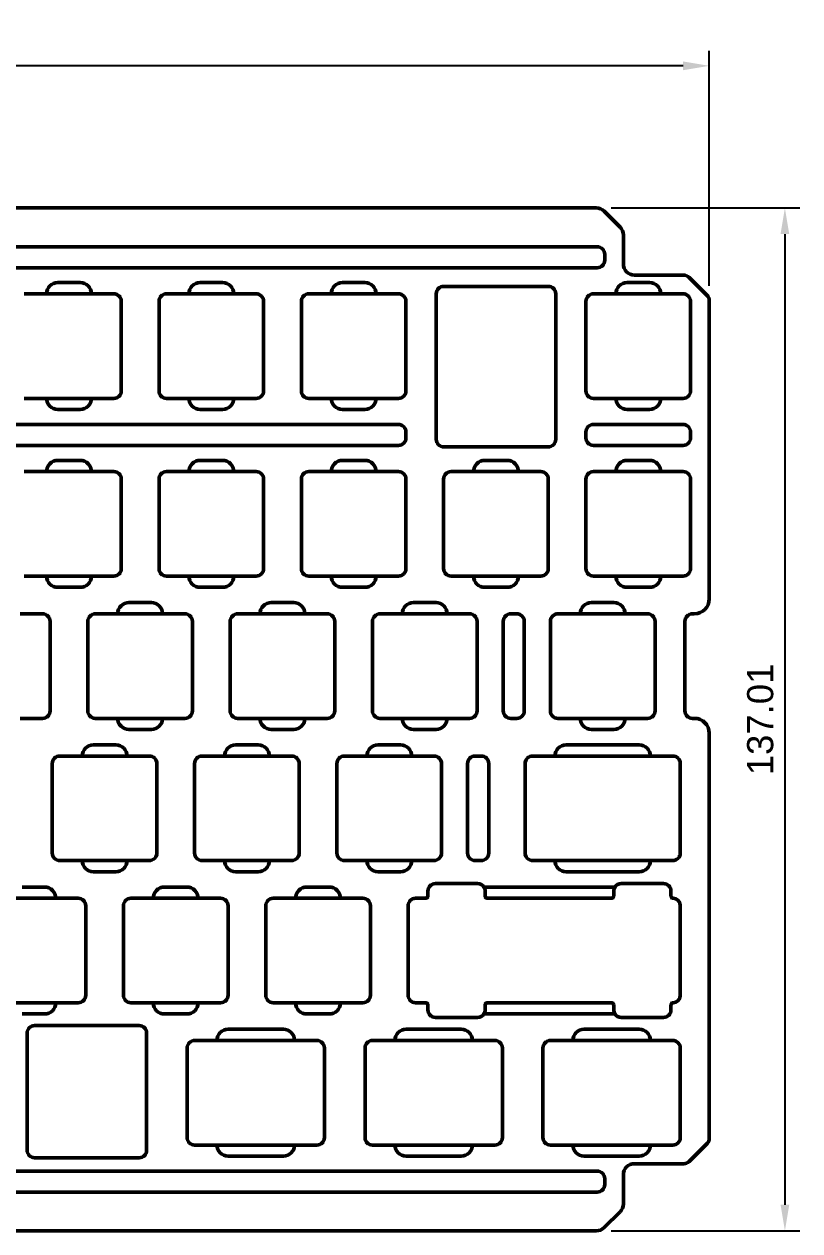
# Model space of a CAD drawing. Header units: millimetres. Extents: x 19 to 419, y 1 to 275.
# Drawn here: x 312.5 to 416.3, y 113.4 to 275.1 of the extents above; entities that cross this region are included whole.
import ezdxf

# ---------------------------------------------------------------- set-up
doc = ezdxf.new("R2010")
doc.units = ezdxf.units.MM
doc.header["$LTSCALE"] = 0.75
doc.layers.add('Dimensions', color=7, linetype='Continuous', lineweight=25)
doc.layers.add('Visible', color=7, linetype='Continuous', lineweight=50)
doc.styles.get("Standard").update_dxf_attribs({"font": 'arial.ttf'})
doc.dimstyles.new('ISO-25', dxfattribs={"dimtxt": 3.5, "dimasz": 3.5, "dimexe": 2, "dimexo": 2, "dimgap": 1.5, "dimtad": 1, "dimdsep": 46, "dimtxsty": 'Standard', "dimcen": 0, "dimclrd": 256, "dimclre": 256, "dimclrt": 256, "dimazin": 2, "dimtp": 0.1, "dimtm": 0.1, "dimtfac": 0.714, "dimtmove": 0, "dimatfit": 3, "dimfxl": 1, "dimarcsym": 0})

# ---------------------------------------------------------------- blocks, each defined once
blk = doc.blocks.new('*D12')
at = {"layer": 'Defpoints', "color": 0, "transparency": 16777216}
for p in [(389.07334, 250.439606), (389.07334, 113.427106), (414.318931, 113.427106)]:
    blk.add_point(p, dxfattribs=at)
at = {"layer": 'Dimensions', "lineweight": -2, "transparency": 16777216}
for p, q in [((391.07334, 250.439606), (416.318931, 250.439606)), ((414.318931, 246.939606), (414.318931, 116.927106)), ((391.07334, 113.427106), (416.318931, 113.427106))]:
    blk.add_line(p, q, dxfattribs=at)
at = {"layer": 'Dimensions', "transparency": 16777216}
for points in [[(413.735597, 246.939606), (414.902264, 246.939606), (414.318931, 250.439606)], [(413.735597, 116.927106), (414.902264, 116.927106), (414.318931, 113.427106)]]:
    blk.add_solid(points, dxfattribs=at)
at = {"layer": 'Dimensions', "transparency": 16777216, "insert": (411.030732, 181.933356), "char_height": 3.5, "attachment_point": 5, "rotation": 90}
blk.add_mtext('137.01', dxfattribs=at)
blk = doc.blocks.new('*D13')
at = {"layer": 'Defpoints', "color": 0, "transparency": 16777216}
for p in [(56.58216, 269.478032), (56.58216, 238.025392), (404.19466, 238.025392)]:
    blk.add_point(p, dxfattribs=at)
at = {"layer": 'Dimensions', "lineweight": -2, "transparency": 16777216}
for p, q in [((56.58216, 240.025392), (56.58216, 271.478032)), ((404.19466, 240.025392), (404.19466, 271.478032)), ((400.69466, 269.478032), (60.08216, 269.478032))]:
    blk.add_line(p, q, dxfattribs=at)
at = {"layer": 'Dimensions', "transparency": 16777216}
for points in [[(60.08216, 270.061365), (60.08216, 268.894698), (56.58216, 269.478032)], [(400.69466, 270.061365), (400.69466, 268.894698), (404.19466, 269.478032)]]:
    blk.add_solid(points, dxfattribs=at)
at = {"layer": 'Dimensions', "transparency": 16777216, "insert": (230.38841, 272.766231), "char_height": 3.5, "attachment_point": 5}
blk.add_mtext('347.61', dxfattribs=at)

msp = doc.modelspace()

# ---------------------------------------------------------------- linework, layer by layer
at = {"layer": 'Visible', "extrusion": (5.932e-13, 0, -1)}
for p, q in [((389.07334, 250.439606, 1.000017), (128.093871, 250.439606, 1.000017)), ((390.134, 250.000266, 1.000017), (392.25532, 247.878946, 1.000017)), ((392.69466, 242.939606, 1.000017), (392.69466, 246.818286, 1.000017)), ((236.88841, 245.239606, 1.000017), (389.19466, 245.239606, 1.000017)), ((390.19466, 244.239606, 1.000017), (390.19466, 243.439606, 1.000017)), ((389.19466, 242.439606, 1.000017), (236.88841, 242.439606, 1.000017)), ((400.780447, 241.439606, 1.000017), (394.19466, 241.439606, 1.000017)), ((403.901767, 238.732499, 1.000017), (401.487553, 241.146713, 1.000017)), ((319.99466, 240.439606, 1.000017), (316.99466, 240.439606, 1.000017)), ((339.04466, 240.439606, 1.000017), (336.04466, 240.439606, 1.000017)), ((355.09466, 240.439606, 1.000017), (358.09466, 240.439606, 1.000017)), ((382.64466, 239.939606, 1.000017), (368.64466, 239.939606, 1.000017)), ((393.19466, 240.439606, 1.000017), (396.19466, 240.439606, 1.000017)), ((312.49466, 238.939606, 1.000017), (315.49466, 238.939606, 1.000017)), ((315.49466, 238.939606, 0.500017), (321.49466, 238.939606, 0.500017)), ((321.49466, 238.939606, 1.000017), (324.49466, 238.939606, 1.000017)), ((325.49466, 237.939606, 1.000017), (325.49466, 225.939606, 1.000017)), ((330.54466, 225.939606, 1.000017), (330.54466, 237.939606, 1.000017)), ((331.54466, 238.939606, 1.000017), (334.54466, 238.939606, 1.000017)), ((334.54466, 238.939606, 0.500017), (340.54466, 238.939606, 0.500017)), ((340.54466, 238.939606, 1.000017), (343.54466, 238.939606, 1.000017)), ((344.54466, 237.939606, 1.000017), (344.54466, 225.939606, 1.000017)), ((349.59466, 225.939606, 1.000017), (349.59466, 237.939606, 1.000017)), ((350.59466, 238.939606, 1.000017), (353.59466, 238.939606, 1.000017)), ((359.59466, 238.939606, 0.500017), (353.59466, 238.939606, 0.500017)), ((359.59466, 238.939606, 1.000017), (362.59466, 238.939606, 1.000017)), ((363.59466, 237.939606, 1.000017), (363.59466, 225.939606, 1.000017)), ((367.64466, 238.939606, 1.000017), (367.64466, 219.439606, 1.000017)), ((383.64466, 219.439606, 1.000017), (383.64466, 238.939606, 1.000017)), ((387.69466, 225.939606, 1.000017), (387.69466, 237.939606, 1.000017)), ((388.69466, 238.939606, 1.000017), (391.69466, 238.939606, 1.000017)), ((397.69466, 238.939606, 0.500017), (391.69466, 238.939606, 0.500017)), ((397.69466, 238.939606, 1.000017), (400.69466, 238.939606, 1.000017)), ((401.69466, 237.939606, 1.000017), (401.69466, 225.939606, 1.000017)), ((404.19466, 198.077106, 1.000017), (404.19466, 238.025392, 1.000017)), ((315.49466, 224.939606, 1.000017), (312.49466, 224.939606, 1.000017)), ((321.49466, 224.939606, 0.500017), (315.49466, 224.939606, 0.500017)), ((324.49466, 224.939606, 1.000017), (321.49466, 224.939606, 1.000017)), ((334.54466, 224.939606, 1.000017), (331.54466, 224.939606, 1.000017)), ((340.54466, 224.939606, 0.500017), (334.54466, 224.939606, 0.500017)), ((343.54466, 224.939606, 1.000017), (340.54466, 224.939606, 1.000017)), ((353.59466, 224.939606, 1.000017), (350.59466, 224.939606, 1.000017)), ((353.59466, 224.939606, 0.500017), (359.59466, 224.939606, 0.500017)), ((362.59466, 224.939606, 1.000017), (359.59466, 224.939606, 1.000017)), ((391.69466, 224.939606, 1.000017), (388.69466, 224.939606, 1.000017)), ((391.69466, 224.939606, 0.500017), (397.69466, 224.939606, 0.500017)), ((400.69466, 224.939606, 1.000017), (397.69466, 224.939606, 1.000017)), ((316.99466, 223.439606, 1.000017), (319.99466, 223.439606, 1.000017)), ((336.04466, 223.439606, 1.000017), (339.04466, 223.439606, 1.000017)), ((358.09466, 223.439606, 1.000017), (355.09466, 223.439606, 1.000017)), ((396.19466, 223.439606, 1.000017), (393.19466, 223.439606, 1.000017)), ((121.99466, 221.439606, 1.000017), (362.59466, 221.439606, 1.000017)), ((363.59466, 220.439606, 1.000017), (363.59466, 219.627106, 1.000017)), ((387.69466, 219.627106, 1.000017), (387.69466, 220.439606, 1.000017)), ((388.69466, 221.439606, 1.000017), (400.69466, 221.439606, 1.000017)), ((401.69466, 220.439606, 1.000017), (401.69466, 219.627106, 1.000017)), ((362.59466, 218.627106, 1.000017), (121.99466, 218.627106, 1.000017)), ((368.64466, 218.439606, 1.000017), (382.64466, 218.439606, 1.000017)), ((400.69466, 218.627106, 1.000017), (388.69466, 218.627106, 1.000017)), ((316.99466, 216.627106, 1.000017), (319.99466, 216.627106, 1.000017)), ((336.04466, 216.627106, 1.000017), (339.04466, 216.627106, 1.000017)), ((355.09466, 216.627106, 1.000017), (358.09466, 216.627106, 1.000017)), ((374.14466, 216.627106, 1.000017), (377.14466, 216.627106, 1.000017)), ((393.19466, 216.627106, 1.000017), (396.19466, 216.627106, 1.000017)), ((312.49466, 215.127106, 1.000017), (315.49466, 215.127106, 1.000017)), ((321.49466, 215.127106, 0.500017), (315.49466, 215.127106, 0.500017)), ((321.49466, 215.127106, 1.000017), (324.49466, 215.127106, 1.000017)), ((331.54466, 215.127106, 1.000017), (334.54466, 215.127106, 1.000017)), ((340.54466, 215.127106, 0.500017), (334.54466, 215.127106, 0.500017)), ((340.54466, 215.127106, 1.000017), (343.54466, 215.127106, 1.000017)), ((350.59466, 215.127106, 1.000017), (353.59466, 215.127106, 1.000017)), ((359.59466, 215.127106, 0.500017), (353.59466, 215.127106, 0.500017)), ((359.59466, 215.127106, 1.000017), (362.59466, 215.127106, 1.000017)), ((369.64466, 215.127106, 1.000017), (372.64466, 215.127106, 1.000017)), ((378.64466, 215.127106, 0.500017), (372.64466, 215.127106, 0.500017)), ((378.64466, 215.127106, 1.000017), (381.64466, 215.127106, 1.000017)), ((388.69466, 215.127106, 1.000017), (391.69466, 215.127106, 1.000017)), ((397.69466, 215.127106, 0.500017), (391.69466, 215.127106, 0.500017)), ((397.69466, 215.127106, 1.000017), (400.69466, 215.127106, 1.000017)), ((325.49466, 214.127106, 1.000017), (325.49466, 202.127106, 1.000017)), ((330.54466, 202.127106, 1.000017), (330.54466, 214.127106, 1.000017)), ((344.54466, 214.127106, 1.000017), (344.54466, 202.127106, 1.000017)), ((349.59466, 202.127106, 1.000017), (349.59466, 214.127106, 1.000017)), ((363.59466, 214.127106, 1.000017), (363.59466, 202.127106, 1.000017)), ((368.64466, 202.127106, 1.000017), (368.64466, 214.127106, 1.000017)), ((382.64466, 214.127106, 1.000017), (382.64466, 202.127106, 1.000017)), ((387.69466, 202.127106, 1.000017), (387.69466, 214.127106, 1.000017)), ((401.69466, 214.127106, 1.000017), (401.69466, 202.127106, 1.000017)), ((315.49466, 201.127106, 1.000017), (312.49466, 201.127106, 1.000017)), ((315.49466, 201.127106, 0.500017), (321.49466, 201.127106, 0.500017)), ((324.49466, 201.127106, 1.000017), (321.49466, 201.127106, 1.000017)), ((334.54466, 201.127106, 1.000017), (331.54466, 201.127106, 1.000017)), ((334.54466, 201.127106, 0.500017), (340.54466, 201.127106, 0.500017)), ((343.54466, 201.127106, 1.000017), (340.54466, 201.127106, 1.000017)), ((353.59466, 201.127106, 1.000017), (350.59466, 201.127106, 1.000017)), ((353.59466, 201.127106, 0.500017), (359.59466, 201.127106, 0.500017)), ((362.59466, 201.127106, 1.000017), (359.59466, 201.127106, 1.000017)), ((372.64466, 201.127106, 1.000017), (369.64466, 201.127106, 1.000017)), ((372.64466, 201.127106, 0.500017), (378.64466, 201.127106, 0.500017)), ((381.64466, 201.127106, 1.000017), (378.64466, 201.127106, 1.000017)), ((391.69466, 201.127106, 1.000017), (388.69466, 201.127106, 1.000017)), ((391.69466, 201.127106, 0.500017), (397.69466, 201.127106, 0.500017)), ((400.69466, 201.127106, 1.000017), (397.69466, 201.127106, 1.000017)), ((319.99466, 199.627106, 1.000017), (316.99466, 199.627106, 1.000017)), ((339.04466, 199.627106, 1.000017), (336.04466, 199.627106, 1.000017)), ((358.09466, 199.627106, 1.000017), (355.09466, 199.627106, 1.000017)), ((377.14466, 199.627106, 1.000017), (374.14466, 199.627106, 1.000017)), ((396.19466, 199.627106, 1.000017), (393.19466, 199.627106, 1.000017)), ((326.51966, 197.577106, 1.000017), (329.51966, 197.577106, 1.000017)), ((345.56966, 197.577106, 1.000017), (348.56966, 197.577106, 1.000017)), ((364.61966, 197.577106, 1.000017), (367.61966, 197.577106, 1.000017)), ((388.43216, 197.577106, 1.000017), (391.43216, 197.577106, 1.000017)), ((311.96966, 196.077106, 1.000017), (314.96966, 196.077106, 1.000017)), ((322.01966, 196.077106, 1.000017), (325.01966, 196.077106, 1.000017)), ((331.01966, 196.077106, 0.500017), (325.01966, 196.077106, 0.500017)), ((331.01966, 196.077106, 1.000017), (334.01966, 196.077106, 1.000017)), ((341.06966, 196.077106, 1.000017), (344.06966, 196.077106, 1.000017)), ((350.06966, 196.077106, 0.500017), (344.06966, 196.077106, 0.500017)), ((350.06966, 196.077106, 1.000017), (353.06966, 196.077106, 1.000017)), ((360.11966, 196.077106, 1.000017), (363.11966, 196.077106, 1.000017)), ((369.11966, 196.077106, 0.500017), (363.11966, 196.077106, 0.500017)), ((369.11966, 196.077106, 1.000017), (372.11966, 196.077106, 1.000017)), ((377.61966, 196.077106, 1.000017), (378.43216, 196.077106, 1.000017)), ((383.93216, 196.077106, 1.000017), (386.93216, 196.077106, 1.000017)), ((392.93216, 196.077106, 0.500017), (386.93216, 196.077106, 0.500017)), ((392.93216, 196.077106, 1.000017), (395.93216, 196.077106, 1.000017)), ((401.93216, 196.077106, 1.000017), (402.19466, 196.077106, 1.000017)), ((315.96966, 195.077106, 1.000017), (315.96966, 183.077106, 1.000017)), ((321.01966, 183.077106, 1.000017), (321.01966, 195.077106, 1.000017)), ((335.01966, 195.077106, 1.000017), (335.01966, 183.077106, 1.000017)), ((340.06966, 183.077106, 1.000017), (340.06966, 195.077106, 1.000017)), ((354.06966, 195.077106, 1.000017), (354.06966, 183.077106, 1.000017)), ((359.11966, 183.077106, 1.000017), (359.11966, 195.077106, 1.000017)), ((373.11966, 195.077106, 1.000017), (373.11966, 183.077106, 1.000017)), ((376.61966, 183.077106, 1.000017), (376.61966, 195.077106, 1.000017)), ((379.43216, 195.077106, 1.000017), (379.43216, 183.077106, 1.000017)), ((382.93216, 183.077106, 1.000017), (382.93216, 195.077106, 1.000017)), ((396.93216, 195.077106, 1.000017), (396.93216, 183.077106, 1.000017)), ((400.93216, 183.077106, 1.000017), (400.93216, 195.077106, 1.000017)), ((314.96966, 182.077106, 1.000017), (311.96966, 182.077106, 1.000017)), ((325.01966, 182.077106, 1.000017), (322.01966, 182.077106, 1.000017)), ((325.01966, 182.077106, 0.500017), (331.01966, 182.077106, 0.500017)), ((334.01966, 182.077106, 1.000017), (331.01966, 182.077106, 1.000017)), ((344.06966, 182.077106, 1.000017), (341.06966, 182.077106, 1.000017)), ((344.06966, 182.077106, 0.500017), (350.06966, 182.077106, 0.500017)), ((353.06966, 182.077106, 1.000017), (350.06966, 182.077106, 1.000017)), ((363.11966, 182.077106, 1.000017), (360.11966, 182.077106, 1.000017)), ((363.11966, 182.077106, 0.500017), (369.11966, 182.077106, 0.500017)), ((372.11966, 182.077106, 1.000017), (369.11966, 182.077106, 1.000017)), ((378.43216, 182.077106, 1.000017), (377.61966, 182.077106, 1.000017)), ((386.93216, 182.077106, 1.000017), (383.93216, 182.077106, 1.000017)), ((386.93216, 182.077106, 0.500017), (392.93216, 182.077106, 0.500017)), ((395.93216, 182.077106, 1.000017), (392.93216, 182.077106, 1.000017)), ((402.19466, 182.077106, 1.000017), (401.93216, 182.077106, 1.000017)), ((329.51966, 180.577106, 1.000017), (326.51966, 180.577106, 1.000017)), ((348.56966, 180.577106, 1.000017), (345.56966, 180.577106, 1.000017)), ((367.61966, 180.577106, 1.000017), (364.61966, 180.577106, 1.000017)), ((391.43216, 180.577106, 1.000017), (388.43216, 180.577106, 1.000017)), ((404.19466, 125.841319, 1.000017), (404.19466, 180.077106, 1.000017)), ((321.75716, 178.527106, 1.000017), (324.75716, 178.527106, 1.000017)), ((340.80716, 178.527106, 1.000017), (343.80716, 178.527106, 1.000017)), ((359.85716, 178.527106, 1.000017), (362.85716, 178.527106, 1.000017)), ((385.04916, 178.527106, 1.000017), (394.81214, 178.527106, 1.000017)), ((317.25716, 177.027106, 1.000017), (320.25716, 177.027106, 1.000017)), ((326.25716, 177.027106, 0.500017), (320.25716, 177.027106, 0.500017)), ((326.25716, 177.027106, 1.000017), (329.25716, 177.027106, 1.000017)), ((336.30716, 177.027106, 1.000017), (339.30716, 177.027106, 1.000017)), ((345.30716, 177.027106, 0.500017), (339.30716, 177.027106, 0.500017)), ((345.30716, 177.027106, 1.000017), (348.30716, 177.027106, 1.000017)), ((355.35716, 177.027106, 1.000017), (358.35716, 177.027106, 1.000017)), ((364.35716, 177.027106, 0.500017), (358.35716, 177.027106, 0.500017)), ((364.35716, 177.027106, 1.000017), (367.35716, 177.027106, 1.000017)), ((372.85716, 177.027106, 1.000017), (373.66966, 177.027106, 1.000017)), ((380.54964, 177.027106, 1.000017), (383.54916, 177.027106, 1.000017)), ((396.31214, 177.027106, 0.500017), (383.54916, 177.027106, 0.500017)), ((396.31214, 177.027106, 1.000017), (399.31214, 177.027106, 1.000017)), ((316.25716, 164.027106, 1.000017), (316.25716, 176.027106, 1.000017)), ((330.25716, 176.027106, 1.000017), (330.25716, 164.027106, 1.000017)), ((335.30716, 164.027106, 1.000017), (335.30716, 176.027106, 1.000017)), ((349.30716, 176.027106, 1.000017), (349.30716, 164.027106, 1.000017)), ((354.35716, 164.027106, 1.000017), (354.35716, 176.027106, 1.000017)), ((368.35716, 176.027106, 1.000017), (368.35716, 164.027106, 1.000017)), ((371.85716, 164.027106, 1.000017), (371.85716, 176.027106, 1.000017)), ((374.66966, 176.027106, 1.000017), (374.66966, 164.027106, 1.000017)), ((379.54964, 164.027106, 1.000017), (379.54964, 176.027106, 1.000017)), ((400.31214, 176.027106, 1.000017), (400.31214, 164.027106, 1.000017)), ((320.25716, 163.027106, 1.000017), (317.25716, 163.027106, 1.000017)), ((320.25716, 163.027106, 0.500017), (326.25716, 163.027106, 0.500017)), ((329.25716, 163.027106, 1.000017), (326.25716, 163.027106, 1.000017)), ((339.30716, 163.027106, 1.000017), (336.30716, 163.027106, 1.000017)), ((339.30716, 163.027106, 0.500017), (345.30716, 163.027106, 0.500017)), ((348.30716, 163.027106, 1.000017), (345.30716, 163.027106, 1.000017)), ((358.35716, 163.027106, 1.000017), (355.35716, 163.027106, 1.000017)), ((358.35716, 163.027106, 0.500017), (364.35716, 163.027106, 0.500017)), ((367.35716, 163.027106, 1.000017), (364.35716, 163.027106, 1.000017)), ((373.66966, 163.027106, 1.000017), (372.85716, 163.027106, 1.000017)), ((383.54916, 163.027106, 1.000017), (380.54964, 163.027106, 1.000017)), ((383.54916, 163.027106, 0.500017), (396.31214, 163.027106, 0.500017)), ((399.31214, 163.027106, 1.000017), (396.31214, 163.027106, 1.000017)), ((324.75716, 161.527106, 1.000017), (321.75716, 161.527106, 1.000017)), ((343.80716, 161.527106, 1.000017), (340.80716, 161.527106, 1.000017)), ((362.85716, 161.527106, 1.000017), (359.85716, 161.527106, 1.000017)), ((394.81214, 161.527106, 1.000017), (385.04916, 161.527106, 1.000017)), ((312.23216, 159.477106, 1.000017), (315.23216, 159.477106, 1.000017)), ((331.28216, 159.477106, 1.000017), (334.28216, 159.477106, 1.000017)), ((350.33216, 159.477106, 1.000017), (353.33216, 159.477106, 1.000017)), ((366.53674, 158.277106, 1.000017), (366.53674, 158.939106, 1.000017)), ((367.53674, 159.939106, 1.000017), (373.19154, 159.939106, 1.000017)), ((374.034485, 159.477106, 1.000017), (391.569795, 159.477106, 1.000017)), ((374.19154, 158.277106, 0.500017), (374.19154, 158.939106, 0.500017)), ((391.412739, 158.939106, 0.500017), (391.412739, 158.277106, 0.500017)), ((392.412739, 159.939106, 1.000017), (398.067539, 159.939106, 1.000017)), ((399.067539, 158.939106, 1.000017), (399.067539, 158.275925, 1.000017)), ((316.73216, 157.977106, 0.500017), (310.73216, 157.977106, 0.500017)), ((316.73216, 157.977106, 1.000017), (319.73216, 157.977106, 1.000017)), ((320.73216, 156.977106, 1.000017), (320.73216, 144.977106, 1.000017)), ((325.78216, 144.977106, 1.000017), (325.78216, 156.977106, 1.000017)), ((326.78216, 157.977106, 1.000017), (329.78216, 157.977106, 1.000017)), ((335.78216, 157.977106, 0.500017), (329.78216, 157.977106, 0.500017)), ((335.78216, 157.977106, 1.000017), (338.78216, 157.977106, 1.000017)), ((339.78216, 156.977106, 1.000017), (339.78216, 144.977106, 1.000017)), ((344.83216, 144.977106, 1.000017), (344.83216, 156.977106, 1.000017)), ((345.83216, 157.977106, 1.000017), (348.83216, 157.977106, 1.000017)), ((354.83216, 157.977106, 0.500017), (348.83216, 157.977106, 0.500017)), ((354.83216, 157.977106, 1.000017), (357.83216, 157.977106, 1.000017)), ((358.83216, 156.977106, 1.000017), (358.83216, 144.977106, 1.000017)), ((363.88216, 144.977106, 1.000017), (363.88216, 156.977106, 1.000017)), ((364.88216, 157.977106, 1.000017), (366.23674, 157.977106, 1.000017)), ((391.112739, 157.977106, 0.500017), (374.49154, 157.977106, 0.500017)), ((400.31214, 156.977106, 1.000017), (400.31214, 144.977106, 1.000017)), ((310.73216, 143.977106, 0.500017), (316.73216, 143.977106, 0.500017)), ((319.73216, 143.977106, 1.000017), (316.73216, 143.977106, 1.000017)), ((329.78216, 143.977106, 1.000017), (326.78216, 143.977106, 1.000017)), ((329.78216, 143.977106, 0.500017), (335.78216, 143.977106, 0.500017)), ((338.78216, 143.977106, 1.000017), (335.78216, 143.977106, 1.000017)), ((348.83216, 143.977106, 1.000017), (345.83216, 143.977106, 1.000017)), ((348.83216, 143.977106, 0.500017), (354.83216, 143.977106, 0.500017)), ((357.83216, 143.977106, 1.000017), (354.83216, 143.977106, 1.000017)), ((366.23674, 143.977106, 1.000017), (364.88216, 143.977106, 1.000017)), ((374.49154, 143.977106, 0.500017), (391.112739, 143.977106, 0.500017)), ((315.23216, 142.477106, 1.000017), (312.23216, 142.477106, 1.000017)), ((334.28216, 142.477106, 1.000017), (331.28216, 142.477106, 1.000017)), ((353.33216, 142.477106, 1.000017), (350.33216, 142.477106, 1.000017)), ((366.53674, 143.015106, 1.000017), (366.53674, 143.677106, 1.000017)), ((391.569795, 142.477106, 1.000017), (374.034485, 142.477106, 1.000017)), ((374.19154, 143.015106, 0.500017), (374.19154, 143.677106, 0.500017)), ((391.412739, 143.677106, 0.500017), (391.412739, 143.015106, 0.500017)), ((399.067539, 143.678287, 1.000017), (399.067539, 143.015106, 1.000017)), ((313.89091, 140.927106, 1.000017), (327.89091, 140.927106, 1.000017)), ((373.19154, 142.015106, 1.000017), (367.53674, 142.015106, 1.000017)), ((398.067539, 142.015106, 1.000017), (392.412739, 142.015106, 1.000017)), ((312.89091, 124.227106, 1.000017), (312.89091, 139.927106, 1.000017)), ((328.89091, 139.927106, 1.000017), (328.89091, 124.227106, 1.000017)), ((339.80716, 140.427106, 1.000017), (347.18714, 140.427106, 1.000017)), ((363.61966, 140.427106, 1.000017), (370.99964, 140.427106, 1.000017)), ((387.43216, 140.427106, 1.000017), (394.81214, 140.427106, 1.000017)), ((334.30716, 125.927106, 1.000017), (334.30716, 137.927106, 1.000017)), ((335.30716, 138.927106, 1.000017), (338.30716, 138.927106, 1.000017)), ((348.68714, 138.927106, 0.500017), (338.30716, 138.927106, 0.500017)), ((348.68714, 138.927106, 1.000017), (351.68714, 138.927106, 1.000017)), ((352.68714, 137.927106, 1.000017), (352.68714, 125.927106, 1.000017)), ((358.11966, 125.927106, 1.000017), (358.11966, 137.927106, 1.000017)), ((359.11966, 138.927106, 1.000017), (362.11966, 138.927106, 1.000017)), ((372.49964, 138.927106, 0.500017), (362.11966, 138.927106, 0.500017)), ((372.49964, 138.927106, 1.000017), (375.49964, 138.927106, 1.000017)), ((376.49964, 137.927106, 1.000017), (376.49964, 125.927106, 1.000017)), ((381.93216, 125.927106, 1.000017), (381.93216, 137.927106, 1.000017)), ((382.93216, 138.927106, 1.000017), (385.93216, 138.927106, 1.000017)), ((396.31214, 138.927106, 0.500017), (385.93216, 138.927106, 0.500017)), ((396.31214, 138.927106, 1.000017), (399.31214, 138.927106, 1.000017)), ((400.31214, 137.927106, 1.000017), (400.31214, 125.927106, 1.000017)), ((338.30716, 124.927106, 1.000017), (335.30716, 124.927106, 1.000017)), ((338.30716, 124.927106, 0.500017), (348.68714, 124.927106, 0.500017)), ((351.68714, 124.927106, 1.000017), (348.68714, 124.927106, 1.000017)), ((362.11966, 124.927106, 1.000017), (359.11966, 124.927106, 1.000017)), ((362.11966, 124.927106, 0.500017), (372.49964, 124.927106, 0.500017)), ((375.49964, 124.927106, 1.000017), (372.49964, 124.927106, 1.000017)), ((385.93216, 124.927106, 1.000017), (382.93216, 124.927106, 1.000017)), ((385.93216, 124.927106, 0.500017), (396.31214, 124.927106, 0.500017)), ((399.31214, 124.927106, 1.000017), (396.31214, 124.927106, 1.000017)), ((401.487553, 122.719999, 1.000017), (403.901767, 125.134213, 1.000017)), ((327.89091, 123.227106, 1.000017), (313.89091, 123.227106, 1.000017)), ((347.18714, 123.427106, 1.000017), (339.80716, 123.427106, 1.000017)), ((370.99964, 123.427106, 1.000017), (363.61966, 123.427106, 1.000017)), ((394.81214, 123.427106, 1.000017), (387.43216, 123.427106, 1.000017)), ((236.88841, 121.427106, 1.000017), (389.19466, 121.427106, 1.000017)), ((394.19466, 122.427106, 1.000017), (400.780447, 122.427106, 1.000017)), ((390.19466, 120.427106, 1.000017), (390.19466, 119.627106, 1.000017)), ((392.69466, 117.048426, 1.000017), (392.69466, 120.927106, 1.000017)), ((389.19466, 118.627106, 1.000017), (236.88841, 118.627106, 1.000017)), ((392.25532, 115.987766, 1.000017), (390.134, 113.866446, 1.000017)), ((71.70348, 113.427106, 1.000017), (389.07334, 113.427106, 1.000017))]:
    msp.add_line(p, q, dxfattribs=at)
for centre, radius, start, end in [((-389.07334, 248.939606, -1.000017), 1.5, 90, 135), ((-391.19466, 246.818286, -1.000017), 1.5, 135, 180), ((-389.19466, 244.239606, -1.000017), 1, 90, 180), ((-389.19466, 243.439606, -1.000017), 1, 180, 270), ((-355.09466, 238.939606, -1.000017), 1.5, 0, 90), ((-358.09466, 238.939606, -1.000017), 1.5, 90, 180), ((-393.19466, 238.939606, -1.000017), 1.5, 0, 90), ((-396.19466, 238.939606, -1.000017), 1.5, 90, 180), ((-324.49466, 237.939606, -1.000017), 1, 90, 180), ((-331.54466, 237.939606, -1.000017), 1, 0, 90), ((-343.54466, 237.939606, -1.000017), 1, 90, 180), ((-350.59466, 237.939606, -1.000017), 1, 0, 90), ((-362.59466, 237.939606, -1.000017), 1, 90, 180), ((-388.69466, 237.939606, -1.000017), 1, 0, 90), ((-400.69466, 237.939606, -1.000017), 1, 90, 180), ((-324.49466, 225.939606, -1.000017), 1, 180, 270), ((-331.54466, 225.939606, -1.000017), 1, 270, 0), ((-343.54466, 225.939606, -1.000017), 1, 180, 270), ((-350.59466, 225.939606, -1.000017), 1, 270, 0), ((-355.09466, 224.939606, -1.000017), 1.5, 270, 0), ((-358.09466, 224.939606, -1.000017), 1.5, 180, 270), ((-362.59466, 225.939606, -1.000017), 1, 180, 270), ((-388.69466, 225.939606, -1.000017), 1, 270, 0), ((-393.19466, 224.939606, -1.000017), 1.5, 270, 0), ((-396.19466, 224.939606, -1.000017), 1.5, 180, 270), ((-400.69466, 225.939606, -1.000017), 1, 180, 270), ((-362.59466, 220.439606, -1.000017), 1, 90, 180), ((-388.69466, 220.439606, -1.000017), 1, 0, 90), ((-400.69466, 220.439606, -1.000017), 1, 90, 180), ((-362.59466, 219.627106, -1.000017), 1, 180, 270), ((-388.69466, 219.627106, -1.000017), 1, 270, 0), ((-400.69466, 219.627106, -1.000017), 1, 180, 270), ((-316.99466, 215.127106, -1.000017), 1.5, 0, 90), ((-319.99466, 215.127106, -1.000017), 1.5, 90, 180), ((-336.04466, 215.127106, -1.000017), 1.5, 0, 90), ((-339.04466, 215.127106, -1.000017), 1.5, 90, 180), ((-355.09466, 215.127106, -1.000017), 1.5, 0, 90), ((-358.09466, 215.127106, -1.000017), 1.5, 90, 180), ((-374.14466, 215.127106, -1.000017), 1.5, 0, 90), ((-377.14466, 215.127106, -1.000017), 1.5, 90, 180), ((-393.19466, 215.127106, -1.000017), 1.5, 0, 90), ((-396.19466, 215.127106, -1.000017), 1.5, 90, 180), ((-324.49466, 214.127106, -1.000017), 1, 90, 180), ((-331.54466, 214.127106, -1.000017), 1, 0, 90), ((-343.54466, 214.127106, -1.000017), 1, 90, 180), ((-350.59466, 214.127106, -1.000017), 1, 0, 90), ((-362.59466, 214.127106, -1.000017), 1, 90, 180), ((-369.64466, 214.127106, -1.000017), 1, 0, 90), ((-381.64466, 214.127106, -1.000017), 1, 90, 180), ((-388.69466, 214.127106, -1.000017), 1, 0, 90), ((-400.69466, 214.127106, -1.000017), 1, 90, 180), ((-324.49466, 202.127106, -1.000017), 1, 180, 270), ((-331.54466, 202.127106, -1.000017), 1, 270, 0), ((-343.54466, 202.127106, -1.000017), 1, 180, 270), ((-350.59466, 202.127106, -1.000017), 1, 270, 0), ((-362.59466, 202.127106, -1.000017), 1, 180, 270), ((-369.64466, 202.127106, -1.000017), 1, 270, 0), ((-381.64466, 202.127106, -1.000017), 1, 180, 270), ((-388.69466, 202.127106, -1.000017), 1, 270, 0), ((-400.69466, 202.127106, -1.000017), 1, 180, 270), ((-316.99466, 201.127106, -1.000017), 1.5, 270, 0), ((-319.99466, 201.127106, -1.000017), 1.5, 180, 270), ((-336.04466, 201.127106, -1.000017), 1.5, 270, 0), ((-339.04466, 201.127106, -1.000017), 1.5, 180, 270), ((-355.09466, 201.127106, -1.000017), 1.5, 270, 0), ((-358.09466, 201.127106, -1.000017), 1.5, 180, 270), ((-374.14466, 201.127106, -1.000017), 1.5, 270, 0), ((-377.14466, 201.127106, -1.000017), 1.5, 180, 270), ((-393.19466, 201.127106, -1.000017), 1.5, 270, 0), ((-396.19466, 201.127106, -1.000017), 1.5, 180, 270), ((-326.51966, 196.077106, -1.000017), 1.5, 0, 90), ((-329.51966, 196.077106, -1.000017), 1.5, 90, 180), ((-345.56966, 196.077106, -1.000017), 1.5, 0, 90), ((-348.56966, 196.077106, -1.000017), 1.5, 90, 180), ((-364.61966, 196.077106, -1.000017), 1.5, 0, 90), ((-367.61966, 196.077106, -1.000017), 1.5, 90, 180), ((-388.43216, 196.077106, -1.000017), 1.5, 0, 90), ((-391.43216, 196.077106, -1.000017), 1.5, 90, 180), ((-314.96966, 195.077106, -1.000017), 1, 90, 180), ((-322.01966, 195.077106, -1.000017), 1, 0, 90), ((-334.01966, 195.077106, -1.000017), 1, 90, 180), ((-341.06966, 195.077106, -1.000017), 1, 0, 90), ((-353.06966, 195.077106, -1.000017), 1, 90, 180), ((-360.11966, 195.077106, -1.000017), 1, 0, 90), ((-372.11966, 195.077106, -1.000017), 1, 90, 180), ((-377.61966, 195.077106, -1.000017), 1, 0, 90), ((-378.43216, 195.077106, -1.000017), 1, 90, 180), ((-383.93216, 195.077106, -1.000017), 1, 0, 90), ((-395.93216, 195.077106, -1.000017), 1, 90, 180), ((-401.93216, 195.077106, -1.000017), 1, 0, 90), ((-314.96966, 183.077106, -1.000017), 1, 180, 270), ((-322.01966, 183.077106, -1.000017), 1, 270, 0), ((-334.01966, 183.077106, -1.000017), 1, 180, 270), ((-341.06966, 183.077106, -1.000017), 1, 270, 0), ((-353.06966, 183.077106, -1.000017), 1, 180, 270), ((-360.11966, 183.077106, -1.000017), 1, 270, 0), ((-372.11966, 183.077106, -1.000017), 1, 180, 270), ((-377.61966, 183.077106, -1.000017), 1, 270, 0), ((-378.43216, 183.077106, -1.000017), 1, 180, 270), ((-383.93216, 183.077106, -1.000017), 1, 270, 0), ((-395.93216, 183.077106, -1.000017), 1, 180, 270), ((-401.93216, 183.077106, -1.000017), 1, 270, 0), ((-326.51966, 182.077106, -1.000017), 1.5, 270, 0), ((-329.51966, 182.077106, -1.000017), 1.5, 180, 270), ((-345.56966, 182.077106, -1.000017), 1.5, 270, 0), ((-348.56966, 182.077106, -1.000017), 1.5, 180, 270), ((-364.61966, 182.077106, -1.000017), 1.5, 270, 0), ((-367.61966, 182.077106, -1.000017), 1.5, 180, 270), ((-388.43216, 182.077106, -1.000017), 1.5, 270, 0), ((-391.43216, 182.077106, -1.000017), 1.5, 180, 270), ((-321.75716, 177.027106, -1.000017), 1.5, 0, 90), ((-324.75716, 177.027106, -1.000017), 1.5, 90, 180), ((-340.80716, 177.027106, -1.000017), 1.5, 0, 90), ((-343.80716, 177.027106, -1.000017), 1.5, 90, 180), ((-359.85716, 177.027106, -1.000017), 1.5, 0, 90), ((-362.85716, 177.027106, -1.000017), 1.5, 90, 180), ((-385.04916, 177.027106, -1.000017), 1.5, 0, 90), ((-394.81214, 177.027106, -1.000017), 1.5, 90, 180), ((-317.25716, 176.027106, -1.000017), 1, 0, 90), ((-329.25716, 176.027106, -1.000017), 1, 90, 180), ((-336.30716, 176.027106, -1.000017), 1, 0, 90), ((-348.30716, 176.027106, -1.000017), 1, 90, 180), ((-355.35716, 176.027106, -1.000017), 1, 0, 90), ((-367.35716, 176.027106, -1.000017), 1, 90, 180), ((-372.85716, 176.027106, -1.000017), 1, 0, 90), ((-373.66966, 176.027106, -1.000017), 1, 90, 180), ((-380.54964, 176.027106, -1.000017), 1, 0, 90), ((-399.31214, 176.027106, -1.000017), 1, 90, 180), ((-317.25716, 164.027106, -1.000017), 1, 270, 0), ((-329.25716, 164.027106, -1.000017), 1, 180, 270), ((-336.30716, 164.027106, -1.000017), 1, 270, 0), ((-348.30716, 164.027106, -1.000017), 1, 180, 270), ((-355.35716, 164.027106, -1.000017), 1, 270, 0), ((-367.35716, 164.027106, -1.000017), 1, 180, 270), ((-372.85716, 164.027106, -1.000017), 1, 270, 0), ((-373.66966, 164.027106, -1.000017), 1, 180, 270), ((-380.54964, 164.027106, -1.000017), 1, 270, 0), ((-399.31214, 164.027106, -1.000017), 1, 180, 270), ((-321.75716, 163.027106, -1.000017), 1.5, 270, 0), ((-324.75716, 163.027106, -1.000017), 1.5, 180, 270), ((-340.80716, 163.027106, -1.000017), 1.5, 270, 0), ((-343.80716, 163.027106, -1.000017), 1.5, 180, 270), ((-359.85716, 163.027106, -1.000017), 1.5, 270, 0), ((-362.85716, 163.027106, -1.000017), 1.5, 180, 270), ((-385.04916, 163.027106, -1.000017), 1.5, 270, 0), ((-394.81214, 163.027106, -1.000017), 1.5, 180, 270), ((-315.23216, 157.977106, -1.000017), 1.5, 90, 180), ((-331.28216, 157.977106, -1.000017), 1.5, 0, 90), ((-334.28216, 157.977106, -1.000017), 1.5, 90, 180), ((-350.33216, 157.977106, -1.000017), 1.5, 0, 90), ((-353.33216, 157.977106, -1.000017), 1.5, 90, 180), ((-367.53674, 158.939106, -1.000017), 1, 0, 90), ((-373.19154, 158.939106, -1.000017), 1, 90, 147.452408), ((-392.412739, 158.939106, -1.000017), 1, 32.547592, 90), ((-398.067539, 158.939106, -1.000017), 1, 90, 180), ((-319.73216, 156.977106, -1.000017), 1, 90, 180), ((-326.78216, 156.977106, -1.000017), 1, 0, 90), ((-338.78216, 156.977106, -1.000017), 1, 90, 180), ((-345.83216, 156.977106, -1.000017), 1, 0, 90), ((-357.83216, 156.977106, -1.000017), 1, 90, 180), ((-364.88216, 156.977106, -1.000017), 1, 0, 90), ((-366.23674, 158.277106, -1.000017), 0.3, 180, 270), ((-374.49154, 158.277106, -0.500017), 0.3, 270, 0), ((-391.112739, 158.277106, -0.500017), 0.3, 180, 270), ((-399.367539, 158.275925, -1.000017), 0.3, 272.442391, 0), ((-399.31214, 156.977106, -1.000017), 1, 92.442391, 180), ((-315.23216, 143.977106, -1.000017), 1.5, 180, 270), ((-319.73216, 144.977106, -1.000017), 1, 180, 270), ((-326.78216, 144.977106, -1.000017), 1, 270, 0), ((-331.28216, 143.977106, -1.000017), 1.5, 270, 0), ((-334.28216, 143.977106, -1.000017), 1.5, 180, 270), ((-338.78216, 144.977106, -1.000017), 1, 180, 270), ((-345.83216, 144.977106, -1.000017), 1, 270, 0), ((-350.33216, 143.977106, -1.000017), 1.5, 270, 0), ((-353.33216, 143.977106, -1.000017), 1.5, 180, 270), ((-357.83216, 144.977106, -1.000017), 1, 180, 270), ((-364.88216, 144.977106, -1.000017), 1, 270, 0), ((-366.23674, 143.677106, -1.000017), 0.3, 90, 180), ((-374.49154, 143.677106, -0.500017), 0.3, 0, 90), ((-391.112739, 143.677106, -0.500017), 0.3, 90, 180), ((-399.367539, 143.678287, -1.000017), 0.3, 0, 87.557609), ((-399.31214, 144.977106, -1.000017), 1, 180, 267.557609), ((-367.53674, 143.015106, -1.000017), 1, 270, 0), ((-373.19154, 143.015106, -1.000017), 1, 212.547592, 270), ((-392.412739, 143.015106, -1.000017), 1, 270, 327.452408), ((-398.067539, 143.015106, -1.000017), 1, 180, 270), ((-313.89091, 139.927106, -1.000017), 1, 0, 90), ((-327.89091, 139.927106, -1.000017), 1, 90, 180), ((-339.80716, 138.927106, -1.000017), 1.5, 0, 90), ((-347.18714, 138.927106, -1.000017), 1.5, 90, 180), ((-363.61966, 138.927106, -1.000017), 1.5, 0, 90), ((-370.99964, 138.927106, -1.000017), 1.5, 90, 180), ((-387.43216, 138.927106, -1.000017), 1.5, 0, 90), ((-394.81214, 138.927106, -1.000017), 1.5, 90, 180), ((-335.30716, 137.927106, -1.000017), 1, 0, 90), ((-351.68714, 137.927106, -1.000017), 1, 90, 180), ((-359.11966, 137.927106, -1.000017), 1, 0, 90), ((-375.49964, 137.927106, -1.000017), 1, 90, 180), ((-382.93216, 137.927106, -1.000017), 1, 0, 90), ((-399.31214, 137.927106, -1.000017), 1, 90, 180), ((-335.30716, 125.927106, -1.000017), 1, 270, 0), ((-339.80716, 124.927106, -1.000017), 1.5, 270, 0), ((-347.18714, 124.927106, -1.000017), 1.5, 180, 270), ((-351.68714, 125.927106, -1.000017), 1, 180, 270), ((-359.11966, 125.927106, -1.000017), 1, 270, 0), ((-363.61966, 124.927106, -1.000017), 1.5, 270, 0), ((-370.99964, 124.927106, -1.000017), 1.5, 180, 270), ((-375.49964, 125.927106, -1.000017), 1, 180, 270), ((-382.93216, 125.927106, -1.000017), 1, 270, 0), ((-387.43216, 124.927106, -1.000017), 1.5, 270, 0), ((-394.81214, 124.927106, -1.000017), 1.5, 180, 270), ((-399.31214, 125.927106, -1.000017), 1, 180, 270), ((-313.89091, 124.227106, -1.000017), 1, 270, 0), ((-327.89091, 124.227106, -1.000017), 1, 180, 270), ((-389.19466, 120.427106, -1.000017), 1, 90, 180), ((-389.19466, 119.627106, -1.000017), 1, 180, 270), ((-391.19466, 117.048426, -1.000017), 1.5, 180, 225), ((-389.07334, 114.927106, -1.000017), 1.5, 225, 270)]:
    msp.add_arc(centre, radius, start, end, dxfattribs=at)
at = {"layer": 'Visible'}
for centre, radius, start, end in [((394.19466, 242.939606, 1.000017), 1.5, 180, 270), ((400.780447, 240.439606, 1.000017), 1, 45, 90), ((316.99466, 238.939606, 1.000017), 1.5, 90, 180), ((319.99466, 238.939606, 1.000017), 1.5, 0, 90), ((336.04466, 238.939606, 1.000017), 1.5, 90, 180), ((339.04466, 238.939606, 1.000017), 1.5, 0, 90), ((368.64466, 238.939606, 1.000017), 1, 90, 180), ((382.64466, 238.939606, 1.000017), 1, 0, 90), ((403.19466, 238.025392, 1.000017), 1, 0, 45), ((316.99466, 224.939606, 1.000017), 1.5, 180, 270), ((319.99466, 224.939606, 1.000017), 1.5, 270, 0), ((336.04466, 224.939606, 1.000017), 1.5, 180, 270), ((339.04466, 224.939606, 1.000017), 1.5, 270, 0), ((368.64466, 219.439606, 1.000017), 1, 180, 270), ((382.64466, 219.439606, 1.000017), 1, 270, 0), ((402.19466, 198.077106, 1.000017), 2, 270, 0), ((402.19466, 180.077106, 1.000017), 2, 0, 90), ((373.19154, 158.939106, 0.500017), 1, 0, 32.547592), ((392.412739, 158.939106, 0.500017), 1, 147.452408, 180), ((373.19154, 143.015106, 0.500017), 1, 327.452408, 0), ((392.412739, 143.015106, 0.500017), 1, 180, 212.547592), ((403.19466, 125.841319, 1.000017), 1, 315, 0), ((394.19466, 120.927106, 1.000017), 1.5, 90, 180), ((400.780447, 123.427106, 1.000017), 1, 270, 315)]:
    msp.add_arc(centre, radius, start, end, dxfattribs=at)

# ---------------------------------------------------------------- dimensions: what is measured, and where the dimension line sits
at = {"layer": 'Dimensions'}
dim = msp.add_linear_dim(base=(56.58216, 269.478032), p1=(404.19466, 238.025392), p2=(56.58216, 238.025392), angle=180, dimstyle='ISO-25', override={"dimlfac": 1}, dxfattribs=at)
dim.commit()
dim.dimension.update_dxf_attribs({"geometry": '*D13', "text_midpoint": (230.38841, 269.478032), "dimtype": 160})
dim = msp.add_linear_dim(base=(414.318931, 113.427106), p1=(389.07334, 250.439606), p2=(389.07334, 113.427106), angle=270, dimstyle='ISO-25', override={"dimlfac": 1, "dimclrd": 256, "dimclre": 256}, dxfattribs=at)
dim.commit()
dim.dimension.update_dxf_attribs({"geometry": '*D12', "text_midpoint": (411.030732, 181.933356)})

doc.saveas('drawing.dxf')
